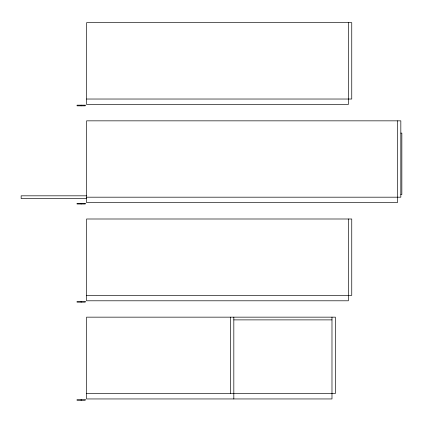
<?xml version="1.0" encoding="UTF-8"?>
<svg xmlns="http://www.w3.org/2000/svg" width="423" height="423" viewBox="0 0 423 423"><rect width="100%" height="100%" fill="white"/><g stroke="black" fill="none" stroke-linecap="round" stroke-linejoin="round"><path stroke-width="0.63" d="M86.588 99.03L351.751 99.03L351.751 22.683L86.588 22.683L86.588 104.481L348.341 104.481L348.341 22.683M400.83 133.113L401.85 133.113L401.85 194.458L400.83 194.458M86.588 195.823L21.15 195.823L21.15 198.551L86.588 198.551M86.588 197.187L400.83 197.187L400.83 120.841L86.588 120.841L86.588 202.638L397.419 202.638L397.419 120.841M86.588 295.344L351.751 295.344L351.751 218.998L86.588 218.998L86.588 300.795L348.341 300.795L348.341 218.998M233.824 319.883L331.981 319.883M86.588 393.501L335.391 393.501L335.391 317.155L86.588 317.155L86.588 398.952L331.981 398.952L331.981 317.155M233.824 317.155L233.824 398.952M230.413 317.155L230.413 393.501M81.137 105.163L81.137 105.845M81.137 203.32L81.137 204.002M81.137 301.477L81.137 302.159M81.137 399.635L81.137 400.317M85.224 105.163L77.044 105.163L77.044 105.845L85.224 105.845L85.224 105.163M85.224 203.32L77.044 203.32L77.044 204.002L85.224 204.002L85.224 203.32M85.224 301.477L77.044 301.477L77.044 302.159L85.224 302.159L85.224 301.477M85.224 399.635L77.044 399.635L77.044 400.317L85.224 400.317L85.224 399.635"/></g></svg>
